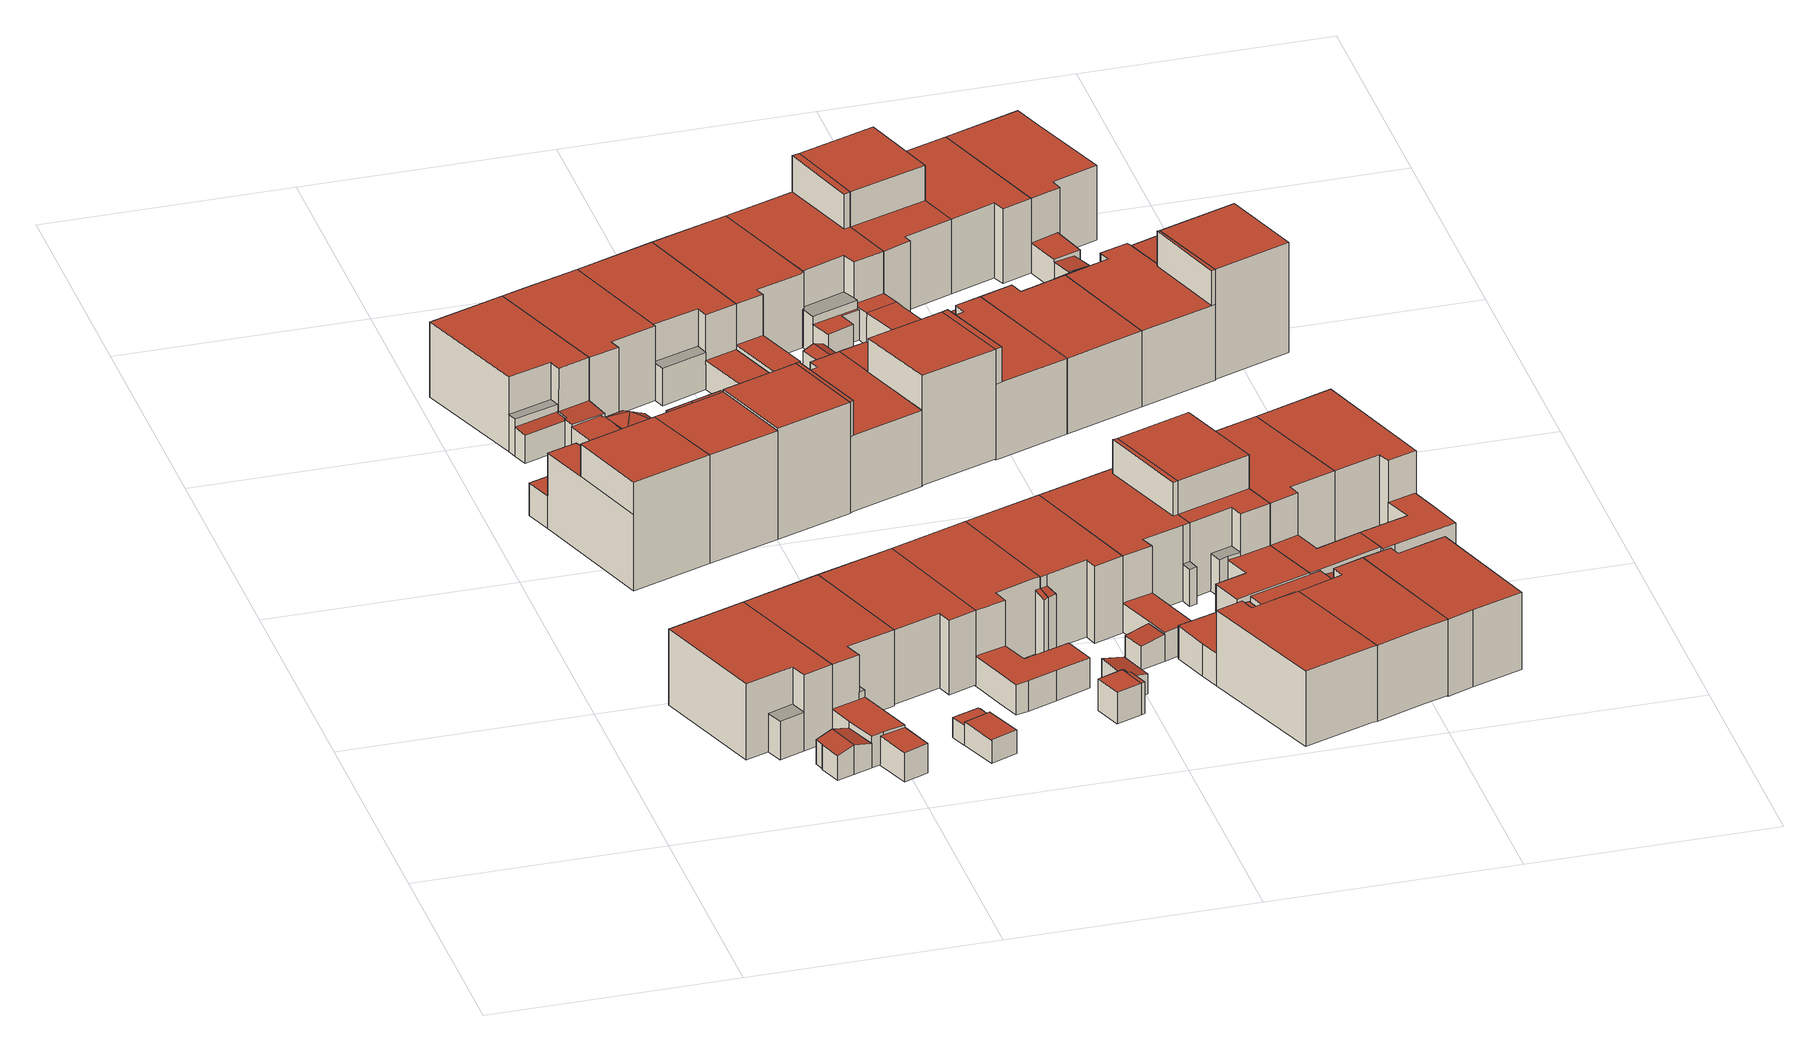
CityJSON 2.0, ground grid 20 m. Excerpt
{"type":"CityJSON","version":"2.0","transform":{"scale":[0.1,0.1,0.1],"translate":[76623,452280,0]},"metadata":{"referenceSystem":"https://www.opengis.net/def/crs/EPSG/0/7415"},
"CityObjects":{
"building1":{"type":"Building","attributes":{"Volume":471.6,"Dakoppervlakte":71.01,"Muuroppervlakte":235.37,"Vloeroppervlakte":74.2,"hoogte_Z_max_in_m_NAP":7.39,"GEB_DOEL":"woonfunctie","dateOfConstruction":"1928-01-01","measuredHeight":6.49},"geometry":[{"type":"Solid","lod":"2","boundaries":[[[[0,1,2,3,4,5,6]],[[7,8,9,10]],[[11,12,13,14,15,16]],[[16,15,7,2,1]],[[1,0,11,16]],[[6,12,11,0]],[[12,6,5,13]],[[4,3,10,9]],[[2,7,10,3]],[[13,5,4,9,8,14]],[[8,7,15,14]]]],"semantics":{"surfaces":[{"type":"GroundSurface"},{"type":"OuterFloorSurface"},{"type":"RoofSurface"},{"type":"WallSurface"}],"values":[[0,1,2,3,3,3,3,3,3,3,3]]}}]},
"building2":{"type":"Building","attributes":{"Volume":19.19,"Dakoppervlakte":8.78,"Muuroppervlakte":25.41,"Vloeroppervlakte":10.77,"hoogte_Z_max_in_m_NAP":3.35,"GEB_DOEL":"onbekend","dateOfConstruction":"1928-01-01","measuredHeight":2.43},"geometry":[{"type":"Solid","lod":"2","boundaries":[[[[17,18,19,20,21,22,23,24]],[[25,26,27,28,29,30]],[[31,32,29,28]],[[20,19,31,28]],[[19,18,32,31]],[[32,18,17,24,30,29]],[[24,23,25,30]],[[23,22,26,25]],[[22,21,27,26]],[[20,28,27,21]]]],"semantics":{"surfaces":[{"type":"GroundSurface"},{"type":"RoofSurface"},{"type":"WallSurface"}],"values":[[0,1,1,2,2,2,2,2,2,2]]}}]},
"building3":{"type":"Building","attributes":{"Volume":491.06,"Dakoppervlakte":84.19,"Muuroppervlakte":258.94,"Vloeroppervlakte":85.05,"hoogte_Z_max_in_m_NAP":7.39,"GEB_DOEL":"woonfunctie","dateOfConstruction":"1928-01-01","measuredHeight":6.47},"geometry":[{"type":"Solid","lod":"2","boundaries":[[[[33,34,19,18,1,0,35,36,37,38,39]],[[40,41,42,43]],[[16,44,45,46,47,11]],[[48,49,50,51,52,53,54,55]],[[46,36,35,47]],[[0,1,50,16,11]],[[50,1,18,51]],[[51,18,19,52]],[[54,53,52,19,34,33]],[[54,33,39,55]],[[55,39,38,48]],[[40,48,38,37,41]],[[40,43,49,48]],[[42,41,37,36,46,45]],[[49,43,44,16,50]],[[45,44,43,42]],[[0,11,47,35]]]],"semantics":{"surfaces":[{"type":"GroundSurface"},{"type":"OuterFloorSurface"},{"type":"RoofSurface"},{"type":"WallSurface"}],"values":[[0,1,2,2,3,3,3,3,3,3,3,3,3,3,3,3,3]]}}]},
"building4":{"type":"Building","attributes":{"Volume":16.68,"Dakoppervlakte":6.61,"Muuroppervlakte":26.36,"Vloeroppervlakte":6.61,"hoogte_Z_max_in_m_NAP":3.39,"GEB_DOEL":"onbekend","dateOfConstruction":"1925-01-01","measuredHeight":2.52},"geometry":[{"type":"Solid","lod":"2","boundaries":[[[[39,56,57,34,33]],[[58,59,60,61,62]],[[57,56,58,62]],[[39,59,58,56]],[[33,60,59,39]],[[34,61,60,33]],[[34,57,62,61]]]],"semantics":{"surfaces":[{"type":"GroundSurface"},{"type":"RoofSurface"},{"type":"WallSurface"}],"values":[[0,1,2,2,2,2,2]]}}]},
"building5":{"type":"Building","attributes":{"Volume":651.4,"Dakoppervlakte":90.71,"Muuroppervlakte":319.28,"Vloeroppervlakte":90.71,"hoogte_Z_max_in_m_NAP":10.16,"GEB_DOEL":"woonfunctie","dateOfConstruction":"1928-01-01","measuredHeight":9.23},"geometry":[{"type":"Solid","lod":"2","boundaries":[[[[63,64,65,66,67,68,69,70,71]],[[72,73,74,75,76,77]],[[78,79,80,81,82,83]],[[84,85,86,87]],[[88,89,90,91]],[[92,74,73,80,68,67,66]],[[79,78,70,69]],[[79,69,68,80]],[[85,84,63,71,83]],[[86,85,83,82]],[[84,87,77,76]],[[87,86,82,81,72,77]],[[73,72,81,80]],[[90,92,66,65,93,91]],[[91,93,75,88]],[[74,92,90,89]],[[65,64,63,84,76,75,93]],[[75,74,89,88]],[[83,71,70,78]]]],"semantics":{"surfaces":[{"type":"GroundSurface"},{"type":"RoofSurface"},{"type":"WallSurface"}],"values":[[0,1,1,1,1,2,2,2,2,2,2,2,2,2,2,2,2,2,2]]}}]},
"building6":{"type":"Building","attributes":{"Volume":513.75,"Dakoppervlakte":94.5,"Muuroppervlakte":261.61,"Vloeroppervlakte":99.08,"hoogte_Z_max_in_m_NAP":7.32,"GEB_DOEL":"woonfunctie","dateOfConstruction":"1925-01-01","measuredHeight":6.45},"geometry":[{"type":"Solid","lod":"2","boundaries":[[[[94,95,96,97,98,99,100,101,102,103,104,105,106,107,108,109,110,111]],[[112,113,114,115]],[[116,117,118,119,120,121]],[[122,123,124,125]],[[126,127,128,129]],[[130,126,129]],[[131,132,129]],[[131,129,128,133]],[[132,130,129]],[[134,135,136,137,138,139]],[[140,141,142,143,144,145]],[[103,121,120,104]],[[103,102,115,116,121]],[[104,120,119,135,105]],[[98,97,123,122]],[[124,123,97,96,127]],[[94,111,131,133,128,95]],[[131,111,110,132]],[[132,110,109,130]],[[108,126,130,109]],[[96,95,128,127]],[[139,138,142,99,98,122]],[[135,134,106,105]],[[100,141,140,101]],[[112,115,102,101,140]],[[140,145,113,112]],[[136,144,143,137]],[[138,137,143,142]],[[141,100,99,142]],[[106,134,139,122,125,107]],[[117,116,115,114]],[[117,114,113,145,144,136,118]],[[118,136,135,119]],[[127,126,108,107,125,124]]]],"semantics":{"surfaces":[{"type":"GroundSurface"},{"type":"OuterFloorSurface"},{"type":"RoofSurface"},{"type":"WallSurface"}],"values":[[0,1,2,2,2,2,2,2,2,2,2,3,3,3,3,3,3,3,3,3,3,3,3,3,3,3,3,3,3,3,3,3,3,3]]}}]},
"building7":{"type":"Building","attributes":{"Volume":597.76,"Dakoppervlakte":82.28,"Muuroppervlakte":321.91,"Vloeroppervlakte":86.5,"hoogte_Z_max_in_m_NAP":10.16,"GEB_DOEL":"woonfunctie","dateOfConstruction":"1928-01-01","measuredHeight":9.25},"geometry":[{"type":"Solid","lod":"2","boundaries":[[[[146,147,148,149,150,151,152,65,64,63,71,70,153,154]],[[155,156,157,158]],[[159,76,75,160,161,162]],[[163,164,78,83,165,166,167,168,169]],[[170,171,172,173]],[[174,88,91,175]],[[93,75,76,158,63,64,65]],[[83,78,164,170,153,70,71]],[[167,150,149,168]],[[149,148,169,168]],[[163,169,148,147,171]],[[146,154,173,172]],[[173,154,153,170]],[[164,163,171,170]],[[158,157,83,71,63]],[[165,83,157,156]],[[161,167,166,162]],[[155,159,162,166,165,156]],[[76,159,155,158]],[[88,75,93,91]],[[175,91,93,65,152,176]],[[176,160,174,175]],[[150,167,161,160,176,152,151]],[[88,174,160,75]],[[146,172,171,147]]]],"semantics":{"surfaces":[{"type":"GroundSurface"},{"type":"OuterFloorSurface"},{"type":"RoofSurface"},{"type":"WallSurface"}],"values":[[0,1,2,2,2,2,3,3,3,3,3,3,3,3,3,3,3,3,3,3,3,3,3,3,3]]}}]},
"building8":{"type":"Building","attributes":{"Volume":21.49,"Dakoppervlakte":11.31,"Muuroppervlakte":27.49,"Vloeroppervlakte":11.31,"hoogte_Z_max_in_m_NAP":2.85,"GEB_DOEL":"onbekend","dateOfConstruction":"1925-01-01","measuredHeight":1.99},"geometry":[{"type":"Solid","lod":"2","boundaries":[[[[177,178,179,180,181,182,183,184,185]],[[186,187,188,189,190]],[[191,192,193,194,195,196]],[[189,188,191,180,179]],[[186,190,189,179,178,177]],[[187,186,177,185,192]],[[194,193,192,185,184,183]],[[182,195,194,183]],[[191,196,195,182,181,180]],[[188,187,192,191]]]],"semantics":{"surfaces":[{"type":"GroundSurface"},{"type":"RoofSurface"},{"type":"WallSurface"}],"values":[[0,1,1,2,2,2,2,2,2,2]]}}]},
"building9":{"type":"Building","attributes":{"Volume":439.71,"Dakoppervlakte":68.44,"Muuroppervlakte":227.43,"Vloeroppervlakte":68.44,"hoogte_Z_max_in_m_NAP":7.39,"GEB_DOEL":"woonfunctie","dateOfConstruction":"1928-01-01","measuredHeight":6.42},"geometry":[{"type":"Solid","lod":"2","boundaries":[[[[197,198,199,200,201,202]],[[47,46,203,204,205,206]],[[201,200,46,47]],[[204,203,199,198]],[[198,197,205,204]],[[205,197,202,206]],[[203,46,200,199]],[[202,201,47,206]]]],"semantics":{"surfaces":[{"type":"GroundSurface"},{"type":"RoofSurface"},{"type":"WallSurface"}],"values":[[0,1,2,2,2,2,2,2]]}}]},
"building10":{"type":"Building","attributes":{"Volume":453.54,"Dakoppervlakte":70.59,"Muuroppervlakte":228.49,"Vloeroppervlakte":70.59,"hoogte_Z_max_in_m_NAP":7.32,"GEB_DOEL":"woonfunctie","dateOfConstruction":"1925-01-01","measuredHeight":6.42},"geometry":[{"type":"Solid","lod":"2","boundaries":[[[[207,208,209,105,104,210,211]],[[120,119,212,213,214,215,216]],[[105,209,212,119]],[[208,207,214,213]],[[207,211,215,214]],[[120,216,215,211,210,104]],[[212,209,208,213]],[[120,104,105,119]]]],"semantics":{"surfaces":[{"type":"GroundSurface"},{"type":"RoofSurface"},{"type":"WallSurface"}],"values":[[0,1,2,2,2,2,2,2]]}}]},
"building11":{"type":"Building","attributes":{"Volume":12.08,"Dakoppervlakte":5.79,"Muuroppervlakte":19.98,"Vloeroppervlakte":5.5,"hoogte_Z_max_in_m_NAP":3.33,"GEB_DOEL":"onbekend","dateOfConstruction":"1928-01-01","measuredHeight":2.36},"geometry":[{"type":"Solid","lod":"2","boundaries":[[[[217,218,219,220,221,222]],[[223,224,225,226]],[[227,228,226,225]],[[221,220,224,223]],[[218,217,228,227]],[[226,228,217,222]],[[227,225,224,220,219,218]],[[222,221,223,226]]]],"semantics":{"surfaces":[{"type":"GroundSurface"},{"type":"RoofSurface"},{"type":"WallSurface"}],"values":[[0,1,1,2,2,2,2,2]]}}]},
"building12":{"type":"Building","attributes":{"Volume":641.25,"Dakoppervlakte":81.65,"Muuroppervlakte":328.24,"Vloeroppervlakte":89.84,"hoogte_Z_max_in_m_NAP":10.4,"GEB_DOEL":"woonfunctie","dateOfConstruction":"1928-01-01","measuredHeight":9.49},"geometry":[{"type":"Solid","lod":"2","boundaries":[[[[150,149,229,230,231,232,233,234,235,152,151]],[[236,237,238,239,240]],[[241,242,161,160,243,244,245,246]],[[168,167,247,248,249,250]],[[251,252,253,254]],[[176,160,161,167,150,151,152]],[[233,232,245,244]],[[232,231,240,246,245]],[[250,229,149,168]],[[249,230,229,250]],[[236,240,231,230,249]],[[237,248,247,238]],[[237,236,249,248]],[[239,241,246,240]],[[241,239,238,242]],[[161,242,238,247,167]],[[252,160,176,253]],[[254,253,176,152,235,255]],[[254,255,243,251]],[[233,244,243,255,235,234]],[[252,251,243,160]],[[149,150,167,168]]]],"semantics":{"surfaces":[{"type":"GroundSurface"},{"type":"OuterFloorSurface"},{"type":"RoofSurface"},{"type":"WallSurface"}],"values":[[0,1,2,2,2,3,3,3,3,3,3,3,3,3,3,3,3,3,3,3,3,3]]}}]},
"building13":{"type":"Building","attributes":{"Volume":512.55,"Dakoppervlakte":93.26,"Muuroppervlakte":291.66,"Vloeroppervlakte":93.25,"hoogte_Z_max_in_m_NAP":7.39,"GEB_DOEL":"woonfunctie","dateOfConstruction":"1928-01-01","measuredHeight":6.51},"geometry":[{"type":"MultiSurface","lod":"2","boundaries":[[[256,257,258,259,260,261,262,263,264,265,266,267,268,269,270,271]],[[272,273,274,275,206,205,276]],[[277,278,279,280]],[[281,282,283,284,285,286,287,288,289]],[[267,206,275,268]],[[205,206,267,266,284]],[[276,283,258,257,272]],[[268,275,274,277,269]],[[271,270,280,279]],[[280,270,269,277]],[[256,278,277,274,273,272,257]],[[282,259,258,283]],[[266,265,264,286,284]],[[264,263,287,286]],[[263,262,288,287]],[[262,261,289,288]],[[289,261,260,281]],[[282,281,260,259]],[[283,276,205,284]],[[256,271,279,278]]],"semantics":{"surfaces":[{"type":"GroundSurface"},{"type":"RoofSurface"},{"type":"WallSurface"}],"values":[0,1,1,1,2,2,2,2,2,2,2,2,2,2,2,2,2,2,2,2]}}]},
"building14":{"type":"Building","attributes":{"Volume":496.52,"Dakoppervlakte":83.35,"Muuroppervlakte":252.63,"Vloeroppervlakte":87.68,"hoogte_Z_max_in_m_NAP":7.32,"GEB_DOEL":"woonfunctie","dateOfConstruction":"1925-01-01","measuredHeight":6.42},"geometry":[{"type":"Solid","lod":"2","boundaries":[[[[290,291,292,293,294,207,295,211,296,297,298,299]],[[300,301,302,303,304]],[[305,306,307,308,309,215]],[[310,311,312,313,314]],[[296,211,215,309]],[[211,295,301,305,215]],[[312,299,298,313]],[[313,298,297,314]],[[292,291,315,311,310,293]],[[315,291,290,299,312,311]],[[304,303,294,293,310]],[[295,207,302,301]],[[303,302,207,294]],[[300,306,305,301]],[[306,300,304,307]],[[307,304,310,314,308]],[[296,309,308,314,297]]]],"semantics":{"surfaces":[{"type":"GroundSurface"},{"type":"OuterFloorSurface"},{"type":"RoofSurface"},{"type":"WallSurface"}],"values":[[0,1,2,2,3,3,3,3,3,3,3,3,3,3,3,3,3]]}}]},
"building15":{"type":"Building","attributes":{"Volume":14.99,"Dakoppervlakte":5.57,"Muuroppervlakte":25.43,"Vloeroppervlakte":5.57,"hoogte_Z_max_in_m_NAP":3.63,"GEB_DOEL":"onbekend","dateOfConstruction":"1925-01-01","measuredHeight":2.69},"geometry":[{"type":"Solid","lod":"2","boundaries":[[[[316,317,318,319]],[[320,321,322,323]],[[320,316,319,321]],[[319,318,322,321]],[[317,323,322,318]],[[316,320,323,317]]]],"semantics":{"surfaces":[{"type":"GroundSurface"},{"type":"RoofSurface"},{"type":"WallSurface"}],"values":[[0,1,2,2,2,2]]}}]},
"building16":{"type":"Building","attributes":{"Volume":11.37,"Dakoppervlakte":5.97,"Muuroppervlakte":18.39,"Vloeroppervlakte":5.89,"hoogte_Z_max_in_m_NAP":2.98,"GEB_DOEL":"onbekend","dateOfConstruction":"1928-01-01","measuredHeight":2.02},"geometry":[{"type":"Solid","lod":"2","boundaries":[[[[324,325,326,327,328,329]],[[330,331,332,333]],[[330,333,334,335]],[[327,326,332,331]],[[324,329,335,334]],[[328,330,335,329]],[[332,326,325,324,334,333]],[[328,327,331,330]]]],"semantics":{"surfaces":[{"type":"GroundSurface"},{"type":"RoofSurface"},{"type":"WallSurface"}],"values":[[0,1,1,2,2,2,2,2]]}}]},
"building17":{"type":"Building","attributes":{"Volume":14.01,"Dakoppervlakte":7.21,"Muuroppervlakte":33.22,"Vloeroppervlakte":6.97,"hoogte_Z_max_in_m_NAP":3.63,"GEB_DOEL":"onbekend","dateOfConstruction":"1925-01-01","measuredHeight":2.74},"geometry":[{"type":"Solid","lod":"2","boundaries":[[[[336,337,338,339,318,317,340,341,342]],[[343,344,345,346,347,348,349]],[[350,351,352,353,323,322]],[[345,338,337,346]],[[336,342,348,347]],[[348,342,341,349]],[[349,341,340,343]],[[345,351,350,339,338]],[[340,317,323,353,343]],[[323,317,318,322]],[[339,350,322,318]],[[351,345,344,352]],[[353,352,344,343]],[[336,347,346,337]]]],"semantics":{"surfaces":[{"type":"GroundSurface"},{"type":"RoofSurface"},{"type":"WallSurface"}],"values":[[0,1,1,2,2,2,2,2,2,2,2,2,2,2]]}}]},
"building18":{"type":"Building","attributes":{"Volume":434.79,"Dakoppervlakte":66.66,"Muuroppervlakte":265.88,"Vloeroppervlakte":66.66,"hoogte_Z_max_in_m_NAP":10.4,"GEB_DOEL":"woonfunctie","dateOfConstruction":"1928-01-01","measuredHeight":9.46},"geometry":[{"type":"Solid","lod":"2","boundaries":[[[[354,355,356,357,235,234,233,232,358]],[[359,360,361,362,363,364,245,244,243]],[[251,254,365,366]],[[235,255,243,244,233,234]],[[356,355,362,361]],[[355,354,363,362]],[[354,358,364,363]],[[251,243,255,254]],[[360,365,254,255]],[[255,235,357,356,361,360]],[[365,360,359,366]],[[359,243,251,366]],[[245,364,358,232,233,244]]]],"semantics":{"surfaces":[{"type":"GroundSurface"},{"type":"RoofSurface"},{"type":"WallSurface"}],"values":[[0,1,1,2,2,2,2,2,2,2,2,2,2]]}}]},
"building19":{"type":"Building","attributes":{"Volume":456.05,"Dakoppervlakte":69.63,"Muuroppervlakte":243.93,"Vloeroppervlakte":69.61,"hoogte_Z_max_in_m_NAP":7.39,"GEB_DOEL":"woonfunctie","dateOfConstruction":"1928-01-01","measuredHeight":6.56},"geometry":[{"type":"Solid","lod":"2","boundaries":[[[[367,368,369,370,371,372,373,374,375]],[[376,377,378,275,274,379,380]],[[381,277,280,382]],[[375,374,277,274,275]],[[380,379,381,371,370]],[[370,369,376,380]],[[369,368,377,376]],[[378,377,368,367]],[[374,373,280,277]],[[373,372,382,280]],[[371,381,382,372]],[[274,277,381,379]],[[375,275,378,367]]]],"semantics":{"surfaces":[{"type":"GroundSurface"},{"type":"RoofSurface"},{"type":"WallSurface"}],"values":[[0,1,1,2,2,2,2,2,2,2,2,2,2]]}}]},
"building20":{"type":"Building","attributes":{"Volume":483.56,"Dakoppervlakte":81.72,"Muuroppervlakte":254.42,"Vloeroppervlakte":81.72,"hoogte_Z_max_in_m_NAP":7.32,"GEB_DOEL":"woonfunctie","dateOfConstruction":"1925-01-01","measuredHeight":6.41},"geometry":[{"type":"Solid","lod":"2","boundaries":[[[[383,298,297,296,384,385,386,387,388]],[[309,308,389,390,391,392,393]],[[394,395,396,397]],[[296,297,394,308,309]],[[388,387,390,389,397]],[[390,387,386,385,392,391]],[[392,385,384,393]],[[298,395,394,297]],[[298,383,396,395]],[[396,383,388,397]],[[308,394,397,389]],[[296,309,393,384]]]],"semantics":{"surfaces":[{"type":"GroundSurface"},{"type":"RoofSurface"},{"type":"WallSurface"}],"values":[[0,1,1,2,2,2,2,2,2,2,2,2]]}}]},
"building21":{"type":"Building","attributes":{"Volume":8.89,"Dakoppervlakte":4.25,"Muuroppervlakte":17.33,"Vloeroppervlakte":4.21,"hoogte_Z_max_in_m_NAP":3.19,"GEB_DOEL":"onbekend","dateOfConstruction":"1928-01-01","measuredHeight":2.25},"geometry":[{"type":"Solid","lod":"2","boundaries":[[[[398,399,400,401]],[[402,403,404,405]],[[400,399,404,403]],[[399,398,405,404]],[[401,402,405,398]],[[402,401,400,403]]]],"semantics":{"surfaces":[{"type":"GroundSurface"},{"type":"RoofSurface"},{"type":"WallSurface"}],"values":[[0,1,2,2,2,2]]}}]},
"building22":{"type":"Building","attributes":{"Volume":8.3,"Dakoppervlakte":4.5,"Muuroppervlakte":15.56,"Vloeroppervlakte":4.26,"hoogte_Z_max_in_m_NAP":3.1,"GEB_DOEL":"onbekend","dateOfConstruction":"1925-01-01","measuredHeight":2.1},"geometry":[{"type":"Solid","lod":"2","boundaries":[[[[406,407,408,409,410,411]],[[412,413,414,415]],[[414,416,417,415]],[[416,406,411,417]],[[412,409,408,413]],[[407,414,413,408]],[[417,411,410,409,412,415]],[[416,414,407,406]]]],"semantics":{"surfaces":[{"type":"GroundSurface"},{"type":"RoofSurface"},{"type":"WallSurface"}],"values":[[0,1,1,2,2,2,2,2]]}}]},
"building23":{"type":"Building","attributes":{"Volume":565.14,"Dakoppervlakte":66.65,"Muuroppervlakte":303.48,"Vloeroppervlakte":66.65,"hoogte_Z_max_in_m_NAP":10.43,"GEB_DOEL":"woonfunctie","dateOfConstruction":"1928-01-01","measuredHeight":9.47},"geometry":[{"type":"Solid","lod":"2","boundaries":[[[[418,419,420,421,422,423,424,425,426]],[[362,427,428,429,430,431,432]],[[433,434,435,436]],[[429,428,437,422,421,420]],[[419,430,429,420]],[[418,431,430,419]],[[362,432,431,418,426,425]],[[436,427,361,433]],[[361,423,422,437,434,433]],[[428,435,434,437]],[[436,435,428,427]],[[423,361,427,362,425,424]]]],"semantics":{"surfaces":[{"type":"GroundSurface"},{"type":"RoofSurface"},{"type":"WallSurface"}],"values":[[0,1,1,2,2,2,2,2,2,2,2,2]]}}]},
"building24":{"type":"Building","attributes":{"Volume":490.54,"Dakoppervlakte":82.49,"Muuroppervlakte":307.02,"Vloeroppervlakte":83.1,"hoogte_Z_max_in_m_NAP":10.27,"GEB_DOEL":"woonfunctie","dateOfConstruction":"1928-01-01","measuredHeight":9.34},"geometry":[{"type":"MultiSurface","lod":"2","boundaries":[[[438,439,440,441,442,443,444,401,400,445,446,447,448,449,450]],[[451,452,453,454]],[[455,456,457,458,459,460,461,462,463,378,377]],[[464,465,466,467]],[[468,469,470,471,472,473]],[[447,446,378,463]],[[446,445,471,377,378]],[[442,441,456,455,470]],[[457,456,441,440,452]],[[463,462,448,447]],[[440,439,453,452]],[[454,453,439,438]],[[450,451,454,438]],[[457,452,451,458]],[[448,462,467,466,459,449]],[[462,461,464,467]],[[464,461,460,465]],[[465,460,459,466]],[[469,443,442,470]],[[445,400,401,473,471]],[[377,471,470,455]],[[458,451,450,449,459]],[[444,443,469,468,473,401]]],"semantics":{"surfaces":[{"type":"GroundSurface"},{"type":"OuterFloorSurface"},{"type":"RoofSurface"},{"type":"WallSurface"}],"values":[0,1,2,2,2,3,3,3,3,3,3,3,3,3,3,3,3,3,3,3,3,3,3]}}]},
"building25":{"type":"Building","attributes":{"Volume":16.71,"Dakoppervlakte":9.27,"Muuroppervlakte":22.9,"Vloeroppervlakte":9.26,"hoogte_Z_max_in_m_NAP":2.88,"GEB_DOEL":"onbekend","dateOfConstruction":"1928-01-01","measuredHeight":1.86},"geometry":[{"type":"Solid","lod":"2","boundaries":[[[[474,475,476,477]],[[478,479,480,481]],[[477,479,478,474]],[[477,476,480,479]],[[480,476,475,481]],[[481,475,474,478]]]],"semantics":{"surfaces":[{"type":"GroundSurface"},{"type":"RoofSurface"},{"type":"WallSurface"}],"values":[[0,1,2,2,2,2]]}}]},
"building26":{"type":"Building","attributes":{"Volume":531.16,"Dakoppervlakte":97.79,"Muuroppervlakte":254.63,"Vloeroppervlakte":101.78,"hoogte_Z_max_in_m_NAP":7.38,"GEB_DOEL":"woonfunctie","dateOfConstruction":"1925-01-01","measuredHeight":6.5},"geometry":[{"type":"Solid","lod":"2","boundaries":[[[[482,483,484,485,486,487,488,489,490,491,492,493]],[[494,495,496,497]],[[498,499,500,501,502,503,504,505]],[[506,507,508,509,510,511,512,513,514]],[[489,505,504,509,490]],[[505,489,488,487,499,498]],[[500,486,485,496,495,502,501]],[[484,483,513,512]],[[514,513,483,482]],[[482,493,506,514]],[[506,493,492,507]],[[492,491,508,507]],[[509,508,491,490]],[[485,484,512,497,496]],[[494,497,512,511]],[[495,494,511,510,503,502]],[[504,503,510,509]],[[499,487,486,500]]]],"semantics":{"surfaces":[{"type":"GroundSurface"},{"type":"OuterFloorSurface"},{"type":"RoofSurface"},{"type":"WallSurface"}],"values":[[0,1,2,2,3,3,3,3,3,3,3,3,3,3,3,3,3,3]]}}]},
"building27":{"type":"Building","attributes":{"Volume":518.93,"Dakoppervlakte":86.15,"Muuroppervlakte":306.93,"Vloeroppervlakte":92.44,"hoogte_Z_max_in_m_NAP":10.4,"GEB_DOEL":"woonfunctie","dateOfConstruction":"1925-01-01","measuredHeight":9.49},"geometry":[{"type":"Solid","lod":"2","boundaries":[[[[515,516,385,517,384,518,519,520,521,522,523,524,525,526,527,528,529,530]],[[531,532,533,534,535,536,537]],[[538,539,540,541,542,543,544,393]],[[545,546,547,548]],[[549,550,551,552,553]],[[554,555,556,557,558,559]],[[560,549,553,561,562]],[[393,544,563,519,518,384]],[[538,393,384,517,535]],[[563,542,541,561,521,520,519]],[[545,542,563,546]],[[544,547,546,563]],[[548,547,544,543]],[[543,542,545,548]],[[549,526,525,550]],[[525,524,551,550]],[[523,522,553,552]],[[517,385,536,535]],[[385,516,537,536]],[[531,537,516,515,554]],[[515,530,555,554]],[[530,529,556,555]],[[528,557,556,529]],[[528,527,558,557]],[[522,521,561,553]],[[532,531,554,559,560]],[[532,560,562,533]],[[527,526,549,560,559,558]],[[534,539,538,535]],[[539,534,533,540]],[[541,540,533,562,561]],[[523,552,551,524]]]],"semantics":{"surfaces":[{"type":"GroundSurface"},{"type":"OuterFloorSurface"},{"type":"RoofSurface"},{"type":"WallSurface"}],"values":[[0,1,2,2,2,2,2,3,3,3,3,3,3,3,3,3,3,3,3,3,3,3,3,3,3,3,3,3,3,3,3,3]]}}]},
"building28":{"type":"Building","attributes":{"Volume":12.86,"Dakoppervlakte":6.5,"Muuroppervlakte":20.3,"Vloeroppervlakte":6.46,"hoogte_Z_max_in_m_NAP":3.11,"GEB_DOEL":"onbekend","dateOfConstruction":"1928-01-01","measuredHeight":2.13},"geometry":[{"type":"Solid","lod":"2","boundaries":[[[[564,565,566,567]],[[568,569,570,571]],[[565,571,570,566]],[[565,564,568,571]],[[567,569,568,564]],[[569,567,566,570]]]],"semantics":{"surfaces":[{"type":"GroundSurface"},{"type":"RoofSurface"},{"type":"WallSurface"}],"values":[[0,1,2,2,2,2]]}}]},
"building29":{"type":"Building","attributes":{"Volume":477.84,"Dakoppervlakte":76.41,"Muuroppervlakte":277.53,"Vloeroppervlakte":80.34,"hoogte_Z_max_in_m_NAP":10.43,"GEB_DOEL":"woonfunctie","dateOfConstruction":"1928-01-01","measuredHeight":9.5},"geometry":[{"type":"Solid","lod":"2","boundaries":[[[[572,573,574,575,576,577,578,579,580,581,582]],[[583,584,585,586]],[[587,588,429,428,589,590,591,592,593,594]],[[434,595,596,435]],[[597,598,599,600,601,602]],[[574,573,429,588]],[[582,437,428,429,573,572]],[[592,591,580,579,600]],[[575,574,588,587,583]],[[595,434,437,590]],[[591,590,437,582,581,580]],[[595,590,589,596]],[[589,428,435,596]],[[579,578,601,600]],[[601,578,577,602]],[[602,577,576,597]],[[576,575,583,586,597]],[[585,598,597,586]],[[599,593,592,600]],[[594,593,599,598,585,584]],[[583,587,594,584]],[[435,428,437,434]]]],"semantics":{"surfaces":[{"type":"GroundSurface"},{"type":"OuterFloorSurface"},{"type":"RoofSurface"},{"type":"WallSurface"}],"values":[[0,1,2,2,2,3,3,3,3,3,3,3,3,3,3,3,3,3,3,3,3,3]]}}]},
"building30":{"type":"Building","attributes":{"Volume":660.57,"Dakoppervlakte":93.83,"Muuroppervlakte":352.02,"Vloeroppervlakte":95.93,"hoogte_Z_max_in_m_NAP":10.27,"GEB_DOEL":"woonfunctie","dateOfConstruction":"1928-01-01","measuredHeight":9.33},"geometry":[{"type":"Solid","lod":"2","boundaries":[[[[603,604,605,606,607,608,609,610,611,612,613,450,449,448,447,614]],[[615,616,617,618,619]],[[620,621,467,466]],[[462,622,623,463]],[[624,625,626,627,628,629,630,631]],[[632,459,458,633,634,635]],[[462,448,449,459,466,467]],[[603,622,621,620,632,604]],[[623,614,447,463]],[[447,448,462,463]],[[623,622,603,614]],[[622,462,467,621]],[[609,625,624,610]],[[625,609,608,626]],[[626,608,607,606,628,627]],[[606,605,629,628]],[[449,450,458,459]],[[632,635,629,605,604]],[[616,613,612,617]],[[612,611,618,617]],[[611,631,618]],[[633,458,450,613,616,615]],[[619,634,633,615]],[[630,629,635,634,619]],[[619,618,631,630]],[[620,466,459,632]],[[611,610,624,631]]]],"semantics":{"surfaces":[{"type":"GroundSurface"},{"type":"OuterFloorSurface"},{"type":"RoofSurface"},{"type":"WallSurface"}],"values":[[0,1,2,2,2,2,3,3,3,3,3,3,3,3,3,3,3,3,3,3,3,3,3,3,3,3,3]]}}]},
"building31":{"type":"Building","attributes":{"Volume":548.48,"Dakoppervlakte":101.8,"Muuroppervlakte":275.16,"Vloeroppervlakte":101.54,"hoogte_Z_max_in_m_NAP":7.38,"GEB_DOEL":"woonfunctie","dateOfConstruction":"1925-01-01","measuredHeight":6.47},"geometry":[{"type":"Solid","lod":"2","boundaries":[[[[636,607,606,637,638,639,640,641,487,486,642,643,644,645]],[[646,647,648,500,499,649,650]],[[651,652,653,654,655,656,657,658,659]],[[660,661,662,663,664,665]],[[646,650,640,639,657]],[[500,664,486,487,499]],[[657,639,638,658]],[[659,637,606,607,652,651]],[[607,636,653,652]],[[636,645,654,653]],[[655,654,645,644]],[[664,663,642,486]],[[644,643,662,661,655]],[[642,663,662,643]],[[661,660,656,655]],[[660,647,646,657,656]],[[647,660,665,648]],[[665,664,500,648]],[[658,638,637,659]],[[641,640,650,649,499,487]]]],"semantics":{"surfaces":[{"type":"GroundSurface"},{"type":"RoofSurface"},{"type":"WallSurface"}],"values":[[0,1,1,1,2,2,2,2,2,2,2,2,2,2,2,2,2,2,2,2]]}}]},
"building32":{"type":"Building","attributes":{"Volume":587.87,"Dakoppervlakte":70.26,"Muuroppervlakte":308.36,"Vloeroppervlakte":70.26,"hoogte_Z_max_in_m_NAP":10.4,"GEB_DOEL":"woonfunctie","dateOfConstruction":"1925-01-01","measuredHeight":9.5},"geometry":[{"type":"Solid","lod":"2","boundaries":[[[[520,519,666,667,668,669,670,521]],[[671,672,673,542,541,674]],[[546,545,675,676]],[[669,671,674,670]],[[669,668,672,671]],[[546,563,542,545]],[[676,675,673,677]],[[541,542,563,519,520,521]],[[666,677,673,672,668,667]],[[563,546,676,677,666,519]],[[545,542,673,675]],[[674,541,521,670]]]],"semantics":{"surfaces":[{"type":"GroundSurface"},{"type":"RoofSurface"},{"type":"WallSurface"}],"values":[[0,1,1,2,2,2,2,2,2,2,2,2]]}}]},
"building33":{"type":"Building","attributes":{"Volume":514.6,"Dakoppervlakte":87.98,"Muuroppervlakte":255.16,"Vloeroppervlakte":91.9,"hoogte_Z_max_in_m_NAP":7.35,"GEB_DOEL":"woonfunctie","dateOfConstruction":"1928-01-01","measuredHeight":6.41},"geometry":[{"type":"Solid","lod":"2","boundaries":[[[[678,679,680,681,682,683,580,579,578,684,685]],[[686,687,688,689]],[[592,591,690,691,692,693]],[[694,695,696,697,698,601,699,700,701,702]],[[591,592,699,579,580]],[[580,683,690,591]],[[685,697,696,678]],[[697,685,684,698]],[[684,578,601,698]],[[578,579,699,601]],[[694,702,681,680]],[[695,694,680,679]],[[696,695,679,678]],[[682,681,702,689,688]],[[686,689,702,701]],[[687,692,691,688]],[[687,686,701,700,693,692]],[[592,693,700,699]],[[683,682,688,691,690]]]],"semantics":{"surfaces":[{"type":"GroundSurface"},{"type":"OuterFloorSurface"},{"type":"RoofSurface"},{"type":"WallSurface"}],"values":[[0,1,2,2,3,3,3,3,3,3,3,3,3,3,3,3,3,3,3]]}}]},
"building34":{"type":"Building","attributes":{"Volume":504.68,"Dakoppervlakte":90.91,"Muuroppervlakte":278.69,"Vloeroppervlakte":90.91,"hoogte_Z_max_in_m_NAP":7.39,"GEB_DOEL":"woonfunctie","dateOfConstruction":"1928-01-01","measuredHeight":6.46},"geometry":[{"type":"Solid","lod":"2","boundaries":[[[[703,704,705,706,707,708,709,637,606,605,614]],[[710,623,635,711,712,713]],[[714,629,628,715,716,717,718]],[[614,623,710,703]],[[711,714,706,705,712]],[[705,704,713,712]],[[703,710,713,704]],[[628,629,605,606]],[[628,606,637,709,716,715]],[[708,717,716,709]],[[707,718,717,708]],[[714,718,707,706]],[[635,629,714,711]],[[614,605,629,635,623]]]],"semantics":{"surfaces":[{"type":"GroundSurface"},{"type":"RoofSurface"},{"type":"WallSurface"}],"values":[[0,1,1,2,2,2,2,2,2,2,2,2,2,2]]}}]},
"building35":{"type":"Building","attributes":{"Volume":489.28,"Dakoppervlakte":82.39,"Muuroppervlakte":268.35,"Vloeroppervlakte":82.35,"hoogte_Z_max_in_m_NAP":7.38,"GEB_DOEL":"woonfunctie","dateOfConstruction":"1925-01-01","measuredHeight":6.56},"geometry":[{"type":"Solid","lod":"2","boundaries":[[[[719,720,721,722,723,724,725,726,727,728,729,730,731]],[[732,733,646,650,734,735,736,737]],[[738,739,740,741,742]],[[743,744,745,746]],[[721,720,650,646,744]],[[734,650,720,719]],[[719,731,735,734]],[[726,725,732,737,742]],[[725,724,745,733,732]],[[738,730,729,739]],[[739,729,728,727,741,740]],[[727,726,742,741]],[[737,736,738,742]],[[746,723,722,743]],[[743,722,721,744]],[[745,724,723,746]],[[744,646,733,745]],[[736,735,731,730,738]]]],"semantics":{"surfaces":[{"type":"GroundSurface"},{"type":"RoofSurface"},{"type":"WallSurface"}],"values":[[0,1,1,1,2,2,2,2,2,2,2,2,2,2,2,2,2,2]]}}]},
"building36":{"type":"Building","attributes":{"Volume":438.63,"Dakoppervlakte":68.29,"Muuroppervlakte":225.9,"Vloeroppervlakte":68.29,"hoogte_Z_max_in_m_NAP":7.32,"GEB_DOEL":"woonfunctie","dateOfConstruction":"1925-01-01","measuredHeight":6.42},"geometry":[{"type":"Solid","lod":"2","boundaries":[[[[747,748,749,668,666,750]],[[672,751,752,753,754,677]],[[666,668,672,677]],[[749,748,752,751]],[[748,747,753,752]],[[750,754,753,747]],[[668,749,751,672]],[[666,677,754,750]]]],"semantics":{"surfaces":[{"type":"GroundSurface"},{"type":"RoofSurface"},{"type":"WallSurface"}],"values":[[0,1,2,2,2,2,2,2]]}}]},
"building37":{"type":"Building","attributes":{"Volume":507.67,"Dakoppervlakte":90.17,"Muuroppervlakte":299.84,"Vloeroppervlakte":91.43,"hoogte_Z_max_in_m_NAP":10.39,"GEB_DOEL":"woonfunctie","dateOfConstruction":"1928-01-01","measuredHeight":9.46},"geometry":[{"type":"Solid","lod":"2","boundaries":[[[[755,756,757,758,759,760,761,683,682,762,680,763,764,765,766,767,768,769,770]],[[771,772,691,690,773,774,775,776,777]],[[778,779,780,781]],[[782,783,784,785,786,787,788]],[[789,790,791,792,793,794,795,796,797]],[[798,799,800,801]],[[690,691,798,682,683]],[[802,773,690,683,761,760]],[[777,757,756,794,793,800,771]],[[773,802,780,779]],[[780,802,775,781]],[[757,777,776,775,802,760,759,758]],[[775,774,778,781]],[[778,774,773,779]],[[770,769,788,787]],[[767,783,782,768]],[[783,767,766,784]],[[787,786,755,770]],[[791,790,763,680]],[[792,791,680,762]],[[794,756,755,786,785,795]],[[796,784,766,765,797]],[[764,789,797,765]],[[764,763,790,789]],[[801,792,762,682,798]],[[792,801,800,793]],[[785,784,796,795]],[[771,800,799,772]],[[691,772,799,798]],[[769,768,782,788]]]],"semantics":{"surfaces":[{"type":"GroundSurface"},{"type":"RoofSurface"},{"type":"WallSurface"}],"values":[[0,1,1,1,1,1,2,2,2,2,2,2,2,2,2,2,2,2,2,2,2,2,2,2,2,2,2,2,2,2]]}}]},
"building38":{"type":"Building","attributes":{"Volume":523.96,"Dakoppervlakte":93.99,"Muuroppervlakte":286.29,"Vloeroppervlakte":93.99,"hoogte_Z_max_in_m_NAP":7.39,"GEB_DOEL":"woonfunctie","dateOfConstruction":"1928-01-01","measuredHeight":6.5},"geometry":[{"type":"Solid","lod":"2","boundaries":[[[[803,704,703,804,805,806,807,808,809,810,709,708,811,812]],[[813,814,815,816,817,710,713]],[[716,818,819,820,821,822,823,824,717]],[[703,710,817,804]],[[703,704,713,710]],[[713,704,803,813]],[[812,823,814]],[[804,817,816,805]],[[824,823,812,811]],[[708,717,824,811]],[[708,709,716,717]],[[709,810,818,716]],[[810,809,819,818]],[[820,819,809,808]],[[807,821,820,808]],[[807,806,822,821]],[[815,814,823,822,806,805,816]],[[813,803,812,814]]]],"semantics":{"surfaces":[{"type":"GroundSurface"},{"type":"RoofSurface"},{"type":"WallSurface"}],"values":[[0,1,1,2,2,2,2,2,2,2,2,2,2,2,2,2,2,2]]}}]},
"building39":{"type":"Building","attributes":{"Volume":466.68,"Dakoppervlakte":79.12,"Muuroppervlakte":250.01,"Vloeroppervlakte":79.12,"hoogte_Z_max_in_m_NAP":7.32,"GEB_DOEL":"woonfunctie","dateOfConstruction":"1925-01-01","measuredHeight":6.42},"geometry":[{"type":"Solid","lod":"2","boundaries":[[[[825,826,827,828,829,830,831,769,768,832,747,750,833,834]],[[835,754,753,836,837,838,839,840,841]],[[842,843,844,845]],[[846,847,848,788]],[[835,833,750,754]],[[753,754,750,747,844]],[[827,838,837,828]],[[825,840,839,826]],[[834,841,840,825]],[[834,833,835,841]],[[829,843,842,830]],[[747,832,847,845,844]],[[848,847,832,768]],[[768,769,788,848]],[[788,769,831,846]],[[830,842,845,847,846,831]],[[836,753,844,843,829,828,837]],[[838,827,826,839]]]],"semantics":{"surfaces":[{"type":"GroundSurface"},{"type":"RoofSurface"},{"type":"WallSurface"}],"values":[[0,1,1,1,2,2,2,2,2,2,2,2,2,2,2,2,2,2]]}}]},
"building40":{"type":"Building","attributes":{"Volume":578.47,"Dakoppervlakte":67.87,"Muuroppervlakte":307,"Vloeroppervlakte":67.87,"hoogte_Z_max_in_m_NAP":10.39,"GEB_DOEL":"woonfunctie","dateOfConstruction":"1928-01-01","measuredHeight":9.43},"geometry":[{"type":"Solid","lod":"2","boundaries":[[[[849,850,851,852,853,854,855,856,857,858]],[[859,860,776,775,861,862,863]],[[864,781,780,865,866]],[[776,860,851,850]],[[854,853,863,862]],[[853,852,859,863]],[[860,859,852,851]],[[781,775,802,780]],[[865,780,802,858,857,867]],[[866,865,867,857,856,868]],[[866,868,861,864]],[[861,868,856,855,854,862]],[[781,864,861,775]],[[802,775,776,850,849,858]]]],"semantics":{"surfaces":[{"type":"GroundSurface"},{"type":"RoofSurface"},{"type":"WallSurface"}],"values":[[0,1,1,2,2,2,2,2,2,2,2,2,2,2]]}}]}
},
"vertices":[
[120,219,9],[158,113,9],[134,104,9],[113,96,9],[108,110,9],[89,103,9],[56,196,9],[134,104,42],[129,118,42],[108,110,42],[113,96,42],[120,219,74],[56,196,74],[89,103,74],[129,118,74],[134,104,74],[158,113,74],
[151,88,9],[165,93,9],[175,66,9],[160,61,9],[146,56,9],[139,74,9],[140,75,9],[137,83,9],[140,75,30],[139,74,30],[146,56,30],[160,61,34],[151,88,34],[137,83,30],[175,66,30],[165,93,30],
[185,70,9],[182,69,9],[184,242,9],[216,149,9],[181,137,9],[186,123,9],[203,76,9],[186,123,42],[181,137,42],[176,135,42],[181,121,42],[181,121,74],[176,135,74],[216,149,74],[184,242,74],[186,123,36],[181,121,36],[158,113,36],[165,93,36],[175,66,36],[182,69,36],[185,70,36],[203,76,36],
[213,48,9],[193,40,9],[213,48,34],[203,76,34],[185,70,34],[182,69,34],[193,40,34],
[108,478,9],[118,451,9],[142,386,9],[77,363,9],[55,428,9],[41,468,9],[33,490,9],[96,512,9],[105,488,9],[65,476,74],[41,468,74],[55,428,74],[118,451,74],[108,478,74],[70,464,74],[96,512,37],[33,490,37],[41,468,37],[65,476,37],[66,474,37],[105,488,37],[108,478,68],[105,488,68],[66,474,68],[70,464,68],[118,451,102],[55,428,102],[77,363,102],[142,386,102],[77,363,74],[142,386,74],
[146,558,9],[125,550,9],[124,549,9],[98,539,9],[88,568,9],[85,576,9],[51,564,9],[47,576,9],[44,584,9],[10,677,9],[72,699,9],[109,595,9],[116,577,9],[114,577,9],[114,576,9],[131,581,9],[146,574,9],[151,560,9],[47,576,41],[83,588,41],[80,596,41],[44,584,41],[44,584,73],[80,596,73],[83,586,73],[109,595,73],[72,699,73],[10,677,73],[88,568,32],[98,539,32],[124,549,33],[114,577,33],[114,576,31],[124,549,31],[125,550,31],[133,568,38],[131,581,32],[151,560,31],[146,574,31],[146,558,31],[116,577,34],[109,595,36],[83,586,36],[87,577,35],[85,576,35],[88,568,34],[47,576,34],[51,564,33],[85,576,33],[87,577,33],[83,586,34],[83,588,35],
[98,538,9],[106,517,9],[106,516,9],[155,534,9],[163,511,9],[177,472,9],[200,406,9],[96,513,9],[89,534,9],[146,492,42],[143,502,42],[105,488,42],[108,478,42],[146,492,74],[177,472,74],[163,511,74],[142,503,74],[106,517,37],[96,513,37],[143,502,37],[142,503,37],[163,511,37],[155,534,37],[106,516,37],[96,513,35],[106,517,35],[98,538,35],[89,534,35],[177,472,102],[200,406,102],[200,406,74],
[284,57,9],[263,49,9],[262,48,9],[250,79,9],[245,92,9],[245,93,9],[267,101,9],[268,100,9],[272,88,9],[284,57,29],[272,88,29],[250,79,29],[262,48,29],[263,49,29],[250,79,26],[272,88,26],[268,100,26],[267,101,26],[245,93,26],[245,92,26],
[282,160,10],[259,151,10],[255,163,10],[216,149,10],[184,242,10],[247,264,10],[255,163,74],[259,151,74],[282,160,74],[247,264,74],
[169,626,9],[131,612,9],[134,603,9],[92,706,9],[136,721,9],[134,603,73],[131,612,73],[169,626,73],[136,721,73],[92,706,73],
[150,557,10],[176,566,10],[180,557,10],[183,548,10],[157,538,10],[154,547,10],[157,538,30],[183,548,30],[180,557,33],[154,547,33],[176,566,30],[150,557,30],
[220,558,9],[225,542,9],[232,523,9],[233,521,9],[229,519,9],[239,494,9],[262,428,9],[225,542,42],[186,527,42],[189,520,42],[193,509,42],[232,523,42],[193,509,74],[189,520,74],[239,494,74],[229,519,74],[233,521,74],[232,523,74],[189,520,37],[186,527,37],[225,542,37],[220,558,37],[239,494,104],[177,472,104],[200,406,104],[262,428,104],[262,428,74],
[337,193,9],[303,180,9],[307,168,9],[315,146,9],[353,159,9],[362,134,9],[333,123,9],[309,114,9],[299,111,9],[292,131,9],[282,160,9],[247,264,9],[310,287,9],[341,194,9],[344,183,9],[341,182,9],[303,180,74],[337,193,74],[341,194,74],[310,287,74],[307,168,74],[341,194,64],[337,193,64],[341,182,61],[344,183,62],[353,159,35],[315,146,35],[307,168,35],[282,160,35],[292,131,35],[299,111,35],[309,114,35],[333,123,35],[362,134,35],
[242,590,9],[226,584,9],[226,585,9],[209,631,9],[172,617,9],[168,628,9],[200,744,9],[235,640,9],[251,595,9],[251,593,9],[206,641,41],[168,628,41],[169,626,41],[172,617,41],[209,631,41],[168,628,73],[206,641,73],[209,631,73],[235,640,73],[200,744,73],[209,631,34],[226,584,34],[251,593,34],[251,595,34],[235,640,34],[226,584,28],
[359,101,9],[380,109,9],[388,86,9],[367,78,9],[359,101,36],[367,78,36],[388,86,36],[380,109,36],
[222,557,10],[218,568,10],[215,578,10],[241,586,10],[244,577,10],[248,566,10],[244,577,30],[241,586,28],[215,578,28],[218,568,30],[222,557,28],[248,566,28],
[401,114,9],[383,107,9],[385,104,9],[391,87,9],[381,109,9],[372,137,9],[391,143,9],[381,109,31],[383,104,31],[385,104,31],[383,107,31],[401,114,26],[391,143,26],[372,137,31],[391,87,36],[385,104,36],[383,104,36],[381,109,36],
[264,542,9],[289,551,9],[324,451,9],[265,430,9],[267,533,9],[242,495,74],[265,430,74],[324,451,74],[289,551,74],[264,542,74],[267,533,74],[265,430,104],[242,495,104],
[373,309,8],[408,206,8],[384,197,8],[381,208,8],[347,196,8],[351,186,8],[344,183,8],[341,194,8],[310,287,8],[384,197,74],[408,206,74],[373,309,74],[347,196,74],[381,208,74],[347,196,64],[351,186,62],
[274,604,9],[263,766,9],[296,671,9],[293,669,9],[255,656,9],[258,648,9],[258,648,73],[255,656,73],[293,669,73],[296,671,73],[263,766,73],[235,640,38],[251,595,38],[274,604,38],[258,648,38],
[406,149,9],[399,168,9],[419,175,9],[426,156,9],[426,156,32],[419,175,32],[399,168,29],[406,149,29],
[310,618,10],[302,615,10],[294,612,10],[285,634,10],[294,638,10],[302,640,10],[285,634,28],[294,612,28],[302,615,31],[294,638,31],[310,618,28],[302,640,28],
[312,559,10],[315,550,10],[355,564,10],[364,538,10],[387,473,10],[324,451,10],[301,516,10],[289,551,10],[292,552,10],[301,516,74],[364,538,74],[355,564,74],[315,550,74],[312,559,74],[292,552,74],[324,451,104],[387,473,104],[364,538,103],[301,516,103],[387,473,74],
[472,230,9],[466,228,9],[463,237,9],[429,225,9],[433,214,9],[450,165,9],[436,160,9],[408,206,9],[373,309,9],[436,331,9],[438,325,9],[464,253,9],[469,239,9],[469,239,41],[463,237,41],[466,228,41],[472,230,41],[433,214,74],[429,225,74],[463,237,74],[469,239,74],[464,253,74],[460,252,74],[434,324,74],[438,325,74],[436,331,74],[434,324,103],[460,252,103],[464,253,103],[438,325,103],[436,160,34],[450,165,34],[433,214,34],[408,206,34],[419,175,34],[426,156,34],
[335,623,10],[343,601,10],[305,587,10],[297,609,10],[335,623,29],[297,609,29],[305,587,28],[343,601,28],
[491,176,9],[497,177,9],[513,130,9],[516,121,9],[519,121,9],[553,29,9],[549,28,9],[492,8,9],[453,111,9],[447,128,9],[437,157,9],[437,158,9],[476,117,41],[479,107,41],[516,121,41],[513,130,41],[549,28,74],[553,29,74],[519,121,74],[516,121,74],[479,107,74],[475,119,74],[453,111,74],[492,8,74],[437,158,37],[437,157,37],[447,128,37],[453,111,37],[475,119,37],[476,117,37],[513,130,37],[497,177,37],[491,176,37],
[299,658,9],[295,670,9],[296,673,9],[320,786,9],[326,788,9],[347,725,9],[361,684,9],[367,669,9],[369,662,9],[378,638,9],[353,628,9],[341,660,9],[338,669,9],[323,664,9],[328,650,9],[306,641,9],[299,658,42],[337,671,42],[336,675,42],[331,686,42],[296,673,42],[296,671,42],[295,670,42],[296,673,73],[331,686,73],[336,675,73],[361,684,73],[347,725,73],[342,723,73],[320,786,73],[347,725,103],[326,788,104],[320,786,104],[342,723,103],[341,660,37],[353,628,37],[378,638,37],[369,662,37],[367,669,37],[299,658,35],[306,641,35],[328,650,35],[323,664,35],[338,669,35],[337,671,35],[337,671,37],[361,684,37],[336,675,37],[326,788,73],
[348,596,10],[339,621,10],[361,629,10],[370,604,10],[348,596,31],[370,604,28],[361,629,28],[339,621,31],
[364,538,9],[355,564,9],[357,564,9],[356,567,9],[352,577,9],[347,592,9],[406,613,9],[411,599,9],[448,495,9],[392,475,9],[387,473,9],[356,567,41],[393,581,41],[390,590,41],[352,577,41],[356,567,74],[357,564,74],[369,540,74],[392,475,74],[448,495,74],[411,599,74],[390,592,74],[393,581,74],[392,475,104],[369,540,103],[352,577,37],[390,590,37],[390,592,37],[411,599,37],[406,613,36],[347,592,36],
[499,347,9],[525,275,9],[534,250,9],[551,203,9],[500,185,9],[489,181,9],[480,207,9],[506,216,9],[498,238,9],[491,235,9],[487,246,9],[497,353,9],[505,252,41],[487,246,41],[491,235,41],[498,238,41],[509,241,41],[525,275,103],[499,347,103],[499,347,74],[497,353,74],[506,216,38],[480,207,38],[489,181,38],[500,185,38],[551,203,38],[534,250,38],[509,241,38],[498,238,38],[525,275,74],[505,252,74],[509,241,74],[534,250,74],
[511,152,9],[560,206,9],[561,203,9],[578,155,9],[614,51,9],[593,44,9],[515,131,9],[547,142,9],[547,144,9],[540,163,9],[578,155,74],[553,146,74],[556,135,74],[593,44,74],[614,51,74],[551,203,37],[500,185,37],[511,152,37],[540,163,37],[547,144,37],[553,146,37],[578,155,37],[561,203,37],[560,206,37],[553,146,65],[547,144,65],[547,142,65],[515,131,65],[519,121,69],[556,135,69],
[389,810,9],[411,747,9],[422,715,9],[382,700,9],[384,693,9],[382,700,73],[422,715,73],[411,747,73],[384,693,73],[411,747,103],[389,810,104],[389,810,73],
[422,653,9],[437,615,9],[474,629,9],[477,621,9],[480,612,9],[512,518,9],[409,614,9],[397,645,9],[438,607,41],[442,598,41],[480,612,41],[477,621,41],[512,518,74],[480,612,74],[442,598,74],[438,609,74],[474,629,36],[437,615,36],[422,653,36],[397,645,36],[409,614,36],[411,599,36],[438,609,36],[438,607,36],[477,621,36],
[559,375,9],[593,282,9],[555,269,9],[558,259,9],[566,236,9],[603,250,9],[612,225,9],[559,375,74],[558,259,74],[555,269,74],[593,282,74],[558,259,38],[560,206,38],[612,225,38],[603,250,38],[566,236,38],
[635,59,8],[614,51,8],[578,155,8],[561,203,8],[585,211,8],[602,163,8],[605,154,8],[639,166,8],[636,175,8],[641,176,8],[642,176,8],[645,168,8],[677,74,8],[605,154,74],[602,163,74],[635,59,74],[677,74,74],[645,168,74],[639,166,74],[645,168,64],[642,176,64],[641,176,64],[636,175,64],[639,166,64],[561,203,35],[578,155,35],[602,163,33],[585,211,33],
[487,728,9],[463,719,9],[459,729,9],[451,832,9],[459,729,73],[463,719,73],[487,728,73],[451,832,73],
[512,645,9],[515,636,9],[537,644,9],[539,640,9],[551,606,9],[575,540,9],[572,539,9],[476,623,9],[476,629,9],[474,633,9],[502,644,9],[502,646,9],[490,678,9],[503,683,9],[521,689,9],[534,653,9],[514,636,74],[517,626,74],[572,539,74],[549,606,74],[551,606,74],[539,640,74],[537,644,74],[549,606,104],[572,539,104],[575,540,104],[551,606,104],[503,683,32],[490,678,32],[502,646,32],[510,649,32],[512,645,32],[534,653,32],[521,689,32],[474,633,37],[476,629,38],[474,629,38],[476,623,39],[514,636,39],[515,636,39],[510,649,36],[502,646,36],[502,644,37],[480,612,71],[517,626,71],[514,636,65],[476,623,65],[575,540,74],
[631,296,9],[623,398,9],[659,294,9],[658,294,9],[665,274,9],[675,244,9],[623,226,9],[613,222,9],[644,264,9],[635,286,9],[631,296,74],[635,286,74],[658,294,74],[659,294,74],[623,398,74],[613,222,38],[623,226,38],[675,244,38],[665,274,38],[658,294,38],[635,286,38],[644,264,38],
[545,767,9],[547,761,9],[509,747,9],[512,738,9],[510,737,9],[519,708,9],[514,706,9],[497,700,9],[513,854,9],[522,829,9],[513,854,73],[510,737,73],[512,738,73],[509,747,73],[547,761,73],[545,767,73],[522,829,73],[519,708,35],[510,737,35],[487,728,35],[497,700,35],[514,706,32],[497,700,33],[503,683,33],
[551,606,10],[539,640,10],[563,649,10],[567,639,10],[606,654,10],[611,641,10],[615,629,10],[635,572,10],[638,563,10],[575,540,10],[567,639,74],[563,649,74],[615,629,74],[611,641,74],[606,654,74],[615,629,104],[638,563,104],[635,572,104],[638,563,74],[635,572,74]
]}
